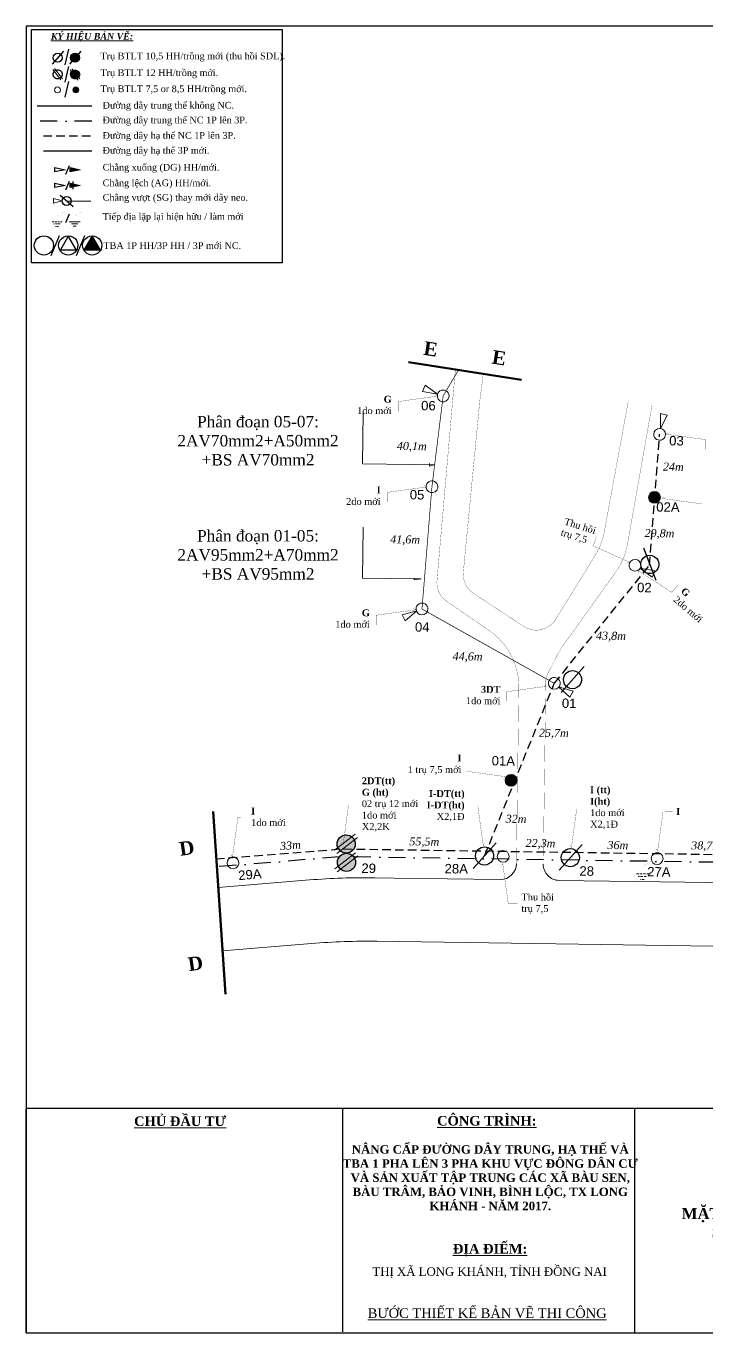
# Model space of a CAD drawing. Header units: metres. Extents: x 429925 to 893472, y 1245258 to 2552490.
# Drawn here: x 437215 to 437513, y 1260101 to 1260673 of the extents above; entities that cross this region are included whole.
import ezdxf

# ---------------------------------------------------------------- set-up
doc = ezdxf.new("R2010")
doc.units = ezdxf.units.M
doc.linetypes.add('DASHDOT', pattern=[1, 0.5, -0.25, 0, -0.25])
doc.linetypes.add('DASHED2', pattern=[0.375, 0.25, -0.125])
doc.layers.add('duong', color=2, linetype='Continuous', lineweight=15)
doc.layers.add('duong bao', color=3, linetype='Continuous', lineweight=13)
doc.layers.add('KHUNGBANVE', color=6, linetype='Continuous')
doc.styles.add('DAURAO', font='arial.ttf')
doc.styles.get("Standard").update_dxf_attribs({"font": 'arial.ttf'})
doc.styles.add('Unicode', font='times.ttf')
doc.linetypes.add('RAOKEM10', pattern='A,2.5,["x",DAURAO,S=0.75,R=0,X=0,Y=-0.252],2.5', length=5)

# ---------------------------------------------------------------- blocks, each defined once
blk = doc.blocks.new('A$C46BF4DDC')
at = {"color": 9, "linetype": 'Continuous'}
blk.add_line((9.91, 11.46), (0, 0), dxfattribs=at)
blk.add_lwpolyline([(0.89, 5.61, -1), (8.82, 5.61, -1)], format="xyb", close=True, dxfattribs=at)
blk = doc.blocks.new('A$C7B825D87')
at = {"layer": 'duong bao', "color": 1, "linetype": 'DASHED2', "lineweight": 20, "ltscale": 4}
for p, q in [((1.21, 2.48), (7.13, 2.48)), ((2.41, 1.31), (5.91, 1.31)), ((3.34, 0), (4.99, 0))]:
    blk.add_line(p, q, dxfattribs=at)
at = {"layer": 'duong bao', "color": 1, "linetype": 'DASHED2', "lineweight": 20, "ltscale": 4, "const_width": 0.0325}
blk.add_lwpolyline([(0.01, 8.11), (4.17, 5.43), (4.17, 2.48)], dxfattribs=at)
blk = doc.blocks.new('A$C16F73B65')
at = {"layer": 'duong bao', "lineweight": 50, "ltscale": 2}
blk.add_hatch(color=2, dxfattribs=at).paths.add_polyline_path([(0, 2.58, 1), (5.16, 2.58, 1)])
at = {"color": 4, "linetype": 'Continuous', "lineweight": 18}
blk.add_lwpolyline([(0, 2.58, -1), (5.16, 2.58, -1)], format="xyb", close=True, dxfattribs=at)
blk = doc.blocks.new('A$C6542344A')
at = {"color": 9, "linetype": 'Continuous'}
for p, q in [((7.45, 9.82), (0, 1.2)), ((8.7, 8.62), (1.25, 0))]:
    blk.add_line(p, q, dxfattribs=at)
for points in [[(0.3, 4.92, -1), (8.24, 4.92, -1)], [(4.27, 0.95, -1), (4.27, 8.89, -1)]]:
    blk.add_lwpolyline(points, format="xyb", close=True, dxfattribs=at)
blk = doc.blocks.new('A$C45A47B40')
at = {"layer": 'duong bao', "color": 1, "lineweight": 20, "ltscale": 4}
for p, q in [((1.21, 2.48), (7.13, 2.48)), ((2.41, 1.31), (5.91, 1.31)), ((3.34, 0), (4.99, 0))]:
    blk.add_line(p, q, dxfattribs=at)
at = {"layer": 'duong bao', "color": 1, "lineweight": 20, "ltscale": 4, "const_width": 0.0325}
blk.add_lwpolyline([(0.01, 8.11), (4.17, 5.43), (4.17, 2.48)], dxfattribs=at)

msp = doc.modelspace()

# ---------------------------------------------------------------- hatches: boundary and pattern name
at = {"layer": 'duong bao', "lineweight": 50, "ltscale": 2}
h = msp.add_hatch(color=256, dxfattribs=at)
edge = h.paths.add_edge_path()
edge.add_ellipse((437236.91, 1260658.97), major_axis=(1.4, 1.4), ratio=1, start_angle=364.0894, end_angle=494.9423)
edge.add_ellipse((437236.91, 1260658.97), major_axis=(1.4, 1.4), ratio=1, start_angle=134.9423, end_angle=184.0894)
edge.add_line((437235.61, 1260657.47), (437238.21, 1260660.47))
edge = h.paths.add_edge_path()
edge.add_ellipse((437236.91, 1260658.97), major_axis=(1.4, 1.4), ratio=1, start_angle=184.0894, end_angle=314.9423)
edge.add_ellipse((437236.91, 1260658.97), major_axis=(1.4, 1.4), ratio=1, start_angle=314.9423, end_angle=364.0894)
edge.add_line((437238.21, 1260660.47), (437235.61, 1260657.47))
h = msp.add_hatch(color=256, dxfattribs=at)
h.paths.add_polyline_path([(437228.93, 1260649.76, -1), (437229.7, 1260653.65, -1)], flags=17)
h.paths.add_polyline_path([(437229.7, 1260653.65, 1), (437228.93, 1260649.76, 1)], flags=17)
h = msp.add_hatch(color=256, dxfattribs=at)
edge = h.paths.add_edge_path()
edge.add_ellipse((437236.91, 1260651.65), major_axis=(1.4, 1.4), ratio=1, start_angle=364.0894, end_angle=494.9423)
edge.add_ellipse((437236.91, 1260651.65), major_axis=(1.4, 1.4), ratio=1, start_angle=134.9423, end_angle=184.0894)
edge.add_line((437235.61, 1260650.15), (437238.21, 1260653.15))
edge = h.paths.add_edge_path()
edge.add_ellipse((437236.91, 1260651.65), major_axis=(1.4, 1.4), ratio=1, start_angle=184.0894, end_angle=314.9423)
edge.add_ellipse((437236.91, 1260651.65), major_axis=(1.4, 1.4), ratio=1, start_angle=314.9423, end_angle=364.0894)
edge.add_line((437238.21, 1260653.15), (437235.61, 1260650.15))
h = msp.add_hatch(color=256, dxfattribs=at)
h.paths.add_polyline_path([(437236.53, 1260649.7, -1), (437237.3, 1260653.59, -1)], flags=17)
h.paths.add_polyline_path([(437237.3, 1260653.59, 1), (437236.53, 1260649.7, 1)], flags=17)
for points in [[(437237.3, 1260653.59, -1), (437236.53, 1260649.7, -1)], [(437239.16, 1260609.96), (437234.76, 1260610.9), (437234.76, 1260609.01)], [(437244.4, 1260580.82), (437240.94, 1260574.83), (437247.86, 1260574.83)], [(437354.72, 1260311.2, -1), (437356.27, 1260318.99, -1)], [(437354.87, 1260303.16, -1), (437356.42, 1260310.94, -1)]]:
    msp.add_hatch(color=256, dxfattribs=at).paths.add_polyline_path(points)
h = msp.add_hatch(color=256, dxfattribs=at)
h.paths.add_polyline_path([(437239.16, 1260603.12), (437236.02, 1260603.8), (437236.02, 1260602.44)])
h.paths.add_polyline_path([(437236.02, 1260602.44), (437236.02, 1260603.8), (437234.76, 1260604.07), (437234.76, 1260602.17)])

# ---------------------------------------------------------------- linework, layer by layer
at = {"color": 7, "linetype": 'Continuous'}
for p, q in [((437234.02, 1260662.68), (437232.38, 1260655.8)), ((437234.02, 1260655.13), (437232.38, 1260648.25)), ((437234.02, 1260648.56), (437232.38, 1260641.68)), ((437232.88, 1260608.06), (437234.47, 1260611.85)), ((437232.88, 1260601.22), (437234.47, 1260605.02)), ((437236.02, 1260601.41), (437236.02, 1260604.83)), ((437236.02, 1260601.41), (437236.02, 1260604.83)), ((437232.88, 1260586.86), (437234.47, 1260590.66)), ((437226.48, 1260572.46), (437230.12, 1260581.16)), ((437237.47, 1260572.46), (437241.12, 1260581.16))]:
    msp.add_line(p, q, dxfattribs=at)
at = {"color": 1, "lineweight": 30, "ltscale": 15}
msp.add_line((437244.19, 1260637.71), (437220.35, 1260637.71), dxfattribs=at)
at = {"color": 1, "linetype": 'DASHDOT', "lineweight": 30, "ltscale": 15}
for p, q in [((437244.19, 1260631.25), (437220.35, 1260631.25)), ((437352.62, 1260309.45), (437298.97, 1260305.12)), ((437819.28, 1260302.64), (437353.51, 1260309.51))]:
    msp.add_line(p, q, dxfattribs=at)
at = {"color": 5, "linetype": 'DASHED2', "lineweight": 30, "ltscale": 15}
for p, q in [((437223.02, 1260624.74), (437244.22, 1260624.74)), ((437488.23, 1260437), (437492.59, 1260494.27)), ((437446.53, 1260385.35), (437488.23, 1260437)), ((437416.01, 1260309.86), (437446.53, 1260385.35)), ((437352.65, 1260312.76), (437298.75, 1260308.41)), ((437819.32, 1260305.94), (437353.85, 1260312.8))]:
    msp.add_line(p, q, dxfattribs=at)
at = {"color": 4, "linetype": 'Continuous', "lineweight": 18}
for p, q in [((437362.64, 1260481.31), (437362.95, 1260503.61)), ((437362.64, 1260431.4), (437362.95, 1260453.7)), ((437299.56, 1260296.12), (437339.43, 1260299.37)), ((437367.97, 1260300.32), (437376.52, 1260300.2)), ((437422.84, 1260299.55), (437376.52, 1260300.2)), ((437448.6, 1260299.18), (437795.49, 1260294.28)), ((437368.9, 1260272.53), (437794.18, 1260266.52)), ((437301.38, 1260268.4), (437340.36, 1260271.57))]:
    msp.add_line(p, q, dxfattribs=at)
at = {"color": 9, "linetype": 'Continuous'}
msp.add_lwpolyline([(437215.49, 1260101.28), (438028.29, 1260101.28), (438028.29, 1260672.78), (437215.49, 1260672.78)], close=True, dxfattribs=at)
at = {"color": 7, "linetype": 'Continuous'}
for points in [[(437217.83, 1260671.38), (437327.54, 1260671.38), (437327.54, 1260569.23), (437217.83, 1260569.23)], [(437228.11, 1260610.9), (437232.51, 1260609.96), (437228.11, 1260609.01)], [(437234.76, 1260610.9), (437239.16, 1260609.96), (437234.76, 1260609.01)], [(437234.76, 1260610.9), (437239.16, 1260609.96), (437234.76, 1260609.01)], [(437228.11, 1260604.07), (437232.51, 1260603.12), (437228.11, 1260602.17)], [(437234.76, 1260604.07), (437239.16, 1260603.12), (437234.76, 1260602.17)], [(437234.76, 1260604.07), (437239.16, 1260603.12), (437234.76, 1260602.17)], [(437230.47, 1260574.83), (437233.93, 1260580.82), (437237.39, 1260574.83)], [(437240.94, 1260574.83), (437244.4, 1260580.82), (437247.86, 1260574.83)], [(437240.94, 1260574.83), (437244.4, 1260580.82), (437247.86, 1260574.83)], [(437240.94, 1260574.83), (437244.4, 1260580.82), (437247.86, 1260574.83)]]:
    msp.add_lwpolyline(points, close=True, dxfattribs=at)
at = {"color": 9, "linetype": 'Continuous'}
for points in [[(437228.93, 1260649.76, -1), (437229.7, 1260653.65, -1)], [(437231.26, 1260651.32, -1), (437227.37, 1260652.09, -1)], [(437236.53, 1260649.7, -1), (437237.3, 1260653.59, -1)], [(437238.86, 1260651.26, -1), (437234.97, 1260652.03, -1)], [(437359.39, 1260314.32, -1), (437351.6, 1260315.87, -1)], [(437356.27, 1260318.99, -1), (437354.72, 1260311.2, -1)], [(437359.54, 1260306.27, -1), (437351.75, 1260307.82, -1)], [(437356.42, 1260310.94, -1), (437354.87, 1260303.16, -1)]]:
    msp.add_lwpolyline(points, format="xyb", close=True, dxfattribs=at)
at = {"color": 4, "linetype": 'Continuous', "lineweight": 18}
for points in [[(437227.91, 1260644.88, -1), (437230.49, 1260644.88, -1)], [(437395.39, 1260511.62, -1), (437400.42, 1260510.48, -1)], [(437490.01, 1260494.31, -1), (437495.17, 1260494.23, -1)], [(437390.48, 1260471.92, -1), (437395.51, 1260470.78, -1)], [(437479.26, 1260437.03, -1), (437484.42, 1260436.96, -1)], [(437386.07, 1260417.9, -1), (437391.23, 1260417.83, -1)], [(437443.95, 1260385.38, -1), (437449.11, 1260385.31, -1)], [(437421.58, 1260309.69, -1), (437426.74, 1260309.61, -1)], [(437303.38, 1260306.64, -1), (437308.52, 1260307.06, -1)], [(437488.96, 1260308.74, -1), (437494.12, 1260308.66, -1)]]:
    msp.add_lwpolyline(points, format="xyb", close=True, dxfattribs=at)
msp.add_lwpolyline([(437231.2, 1260596.35), (437227.47, 1260595.36), (437227.47, 1260597.35)], close=True, dxfattribs=at)
at = {"color": 7, "linetype": 'Continuous'}
for points in [[(437219.06, 1260576.86, -1), (437227.46, 1260576.89, -1)], [(437229.72, 1260576.86, -1), (437238.11, 1260576.89, -1)], [(437240.19, 1260576.86, -1), (437248.58, 1260576.89, -1)], [(437240.19, 1260576.86, -1), (437248.58, 1260576.89, -1)], [(437240.19, 1260576.86, -1), (437248.58, 1260576.89, -1)]]:
    msp.add_lwpolyline(points, format="xyb", close=True, dxfattribs=at)
at = {"color": 5, "linetype": 'DASHED2', "lineweight": 30, "ltscale": 15, "const_width": 0.3}
for points in [[(437393, 1260471.35), (437397.91, 1260511.05), (437404.61, 1260522.38)], [(437446.53, 1260385.35), (437388.65, 1260417.87), (437393, 1260471.35), (437393, 1260471.35)]]:
    msp.add_lwpolyline(points, dxfattribs=at)
at = {"color": 4, "linetype": 'Continuous', "lineweight": 18, "const_width": 0.1}
for points in [[(437403.25, 1260522.59), (437395.21, 1260430.31, 0.270249), (437399.5, 1260421.2), (437418.01, 1260408.48, -0.250806), (437431.02, 1260383.33), (437429.94, 1260306.45)], [(437478.85, 1260508.58), (437468.4, 1260451.64, -0.093575), (437464.4, 1260441.26), (437447.1, 1260413.34, -0.422509), (437433.1, 1260410.26), (437411.18, 1260424.71, -0.277801), (437406.73, 1260434.02), (437413.96, 1260509.15), (437415.45, 1260520.71)], [(437489.23, 1260506.72), (437478.54, 1260446.23, -0.112195), (437473.38, 1260433.98), (437450.23, 1260401.68, 0.037782), (437447.88, 1260397.81), (437443.59, 1260389.38, 0.114651), (437442.83, 1260386.31), (437441.7, 1260306.28)]]:
    msp.add_lwpolyline(points, format="xyb", dxfattribs=at)
at = {"color": 4, "linetype": 'Continuous', "lineweight": 18}
for points in [[(437395.49, 1260511.87), (437388.9, 1260512.96), (437390.04, 1260515.72), (437395.49, 1260511.87)], [(437492.94, 1260496.69), (437492.98, 1260503.37), (437495.89, 1260502.68), (437492.94, 1260496.69)], [(437391.94, 1260481.53), (437391.86, 1260480.3), (437394.03, 1260480.93), (437362.64, 1260481.31)], [(437483.9, 1260435.75), (437490.46, 1260434.55), (437489.28, 1260431.8), (437483.9, 1260435.75)], [(437385.18, 1260431.41), (437385.17, 1260430.64), (437388.23, 1260431.03), (437362.64, 1260431.4)], [(437386.39, 1260417.04), (437381.34, 1260412.68), (437379.95, 1260415.32), (437386.39, 1260417.04)], [(437448.43, 1260383.87), (437454.81, 1260381.92), (437453.32, 1260379.33), (437448.43, 1260383.87)]]:
    msp.add_lwpolyline(points, dxfattribs=at)
for centre, radius, start, end in [((437422.94, 1260306.55), 7, 269.1902, 359.1902), ((437448.7, 1260306.18), 7, 179.1902, 269.1902), ((437363.74, 1260000.35), 300, 89.1926, 94.6489), ((437364.66, 1259972.56), 300, 89.1902, 94.6465)]:
    msp.add_arc(centre, radius, start, end, dxfattribs=at)
at = {"layer": 'duong bao', "color": 6, "linetype": 'RAOKEM10', "lineweight": 30, "ltscale": 2}
msp.add_line((437223.02, 1260618.24), (437244.22, 1260618.24), dxfattribs=at)
at = {"layer": 'duong bao', "lineweight": 18, "ltscale": 2}
msp.add_line((437243.83, 1260596.3), (437233.24, 1260596.3), dxfattribs=at)
at = {"layer": 'duong bao', "lineweight": 50, "ltscale": 2}
for p, q in [((437382.71, 1260525.76), (437432.13, 1260518.14)), ((437297.37, 1260329.31), (437302.63, 1260249.48))]:
    msp.add_line(p, q, dxfattribs=at)
at = {"layer": 'duong bao', "color": 4, "lineweight": 15, "ltscale": 2, "const_width": 0.1}
for points in [[(437394.41, 1260511.63), (437395.43, 1260510.95), (437378.2, 1260508.59), (437378.18, 1260504.38)], [(437496.33, 1260495), (437495.31, 1260494.32), (437512.54, 1260491.96), (437512.55, 1260487.74)], [(437389.6, 1260471.9), (437390.62, 1260471.22), (437373.39, 1260468.86), (437373.37, 1260464.65)], [(437494.76, 1260466.88), (437493.74, 1260466.2), (437510.97, 1260463.84), (437510.99, 1260459.62)], [(437478.35, 1260437.9), (437479.53, 1260438.27), (437463.66, 1260445.4), (437464.84, 1260449.45)], [(437483.55, 1260433.4), (437483.22, 1260434.59), (437497.86, 1260425.19), (437500.61, 1260428.39)], [(437384.84, 1260418.19), (437385.87, 1260417.51), (437368.63, 1260415.15), (437368.62, 1260410.93)], [(437441.99, 1260384.74), (437443.01, 1260384.06), (437425.78, 1260381.7), (437425.77, 1260377.49)], [(437424.42, 1260343.83), (437425.44, 1260344.51), (437408.21, 1260346.87), (437408.19, 1260351.09)], [(437353.49, 1260315.92), (437354.17, 1260314.89), (437356.53, 1260332.13), (437360.75, 1260332.14)], [(437416.13, 1260315.34), (437415.45, 1260314.31), (437413.09, 1260331.55), (437408.88, 1260331.56)], [(437453.32, 1260314.48), (437454, 1260313.46), (437456.36, 1260330.69), (437460.57, 1260330.7)], [(437491.03, 1260312.89), (437491.71, 1260311.87), (437494.07, 1260329.1), (437498.29, 1260329.12)], [(437305.08, 1260310.51), (437305.76, 1260309.49), (437308.12, 1260326.72), (437312.34, 1260326.74)], [(437423.3, 1260305.45), (437423.98, 1260306.47), (437426.34, 1260289.24), (437430.56, 1260289.23)]]:
    msp.add_lwpolyline(points, dxfattribs=at)
at = {"layer": 'KHUNGBANVE', "color": 2}
for p, q in [((437215.49, 1260101.28), (437215.49, 1260199.44)), ((438028.29, 1260199.44), (437215.49, 1260199.44)), ((437353.97, 1260101.72), (437353.97, 1260199.58)), ((437481.82, 1260101.28), (437481.82, 1260199.44)), ((437215.49, 1260101.28), (438028.29, 1260101.28))]:
    msp.add_line(p, q, dxfattribs=at)

# ---------------------------------------------------------------- block references
at = {"color": 4, "linetype": 'Continuous', "lineweight": 18, "yscale": 0.5, "zscale": 0.5}
for p, xscale, rotation in [((437226.83, 1260656.17), 0.5000000000041764, 359.9423113320694), ((437234.48, 1260656.17), 0.5000000000041764, 359.9423113320694), ((437230.38, 1260598.78), 0.5000000000211087, 269.9863334116617)]:
    msp.add_blockref('A$C46BF4DDC', p, dxfattribs=dict(at, xscale=xscale, rotation=rotation))
at = {"color": 4, "linetype": 'Continuous', "lineweight": 18}
for p, rotation in [((437490.94, 1260430.46), 61.75497131262251), ((437449.57, 1260381.4), 359.190150887879), ((437411.08, 1260304.32), 359.190150887879), ((437448.61, 1260303.57), 359.190150887879)]:
    msp.add_blockref('A$C46BF4DDC', p, dxfattribs=dict(at, rotation=rotation))
at = {"layer": 'duong bao', "lineweight": 50, "ltscale": 2, "xscale": 0.4999999999677948, "yscale": 0.5, "zscale": 0.5, "rotation": 78.73382310779768}
for p in [(437231.31, 1260649.13), (437238.91, 1260649.07)]:
    msp.add_blockref('A$C6542344A', p, dxfattribs=at)
at = {"layer": 'duong bao', "lineweight": 50, "ltscale": 2}
for name, p, xscale, yscale, zscale in [('A$C16F73B65', (437235.94, 1260643.59), 0.5, 0.5, 0.5), ('A$C7B825D87', (437232.29, 1260585.21), -0.8000000000029104, 0.7999999999883585, 0.8), ('A$C45A47B40', (437240.05, 1260585.23), -0.8000000000029104, 0.7999999999883585, 0.8)]:
    msp.add_blockref(name, p, dxfattribs=dict(at, xscale=xscale, yscale=yscale, zscale=zscale))
for p in [(437487.77, 1260464.1), (437425.02, 1260340.32)]:
    msp.add_blockref('A$C16F73B65', p, dxfattribs=at)
at = {"layer": 'duong bao', "lineweight": 50, "ltscale": 2, "rotation": 168.7338231077977}
for p in [(437360.65, 1260319.09), (437360.8, 1260311.04), (437360.8, 1260311.04)]:
    msp.add_blockref('A$C6542344A', p, dxfattribs=at)
at = {"layer": 'duong bao', "lineweight": 50, "ltscale": 2, "xscale": -1}
msp.add_blockref('A$C7B825D87', (437489.18, 1260299.55), dxfattribs=at)

# ---------------------------------------------------------------- texts
at = {"color": 4, "linetype": 'Continuous', "lineweight": 18, "insert": (437244.29, 1260667.91), "char_height": 2.867, "width": 49.2057, "attachment_point": 5}
msp.add_mtext('\\C7;\\fTimes New Roman|b1|i1|;\\H2.8669647164643;\\LKÝ HIỆU BẢN VẼ\\l\\L:\\l', dxfattribs=at)
at = {"char_height": 2.9352, "attachment_point": 4}
for s, insert, width in [('{\\fTimes New Roman|b0|i0|c0|p18;\\C7;Trụ BTLT 10,5 HH/trồng mới (thu hồi SDL).}', (437248.02, 1260659.25), 78.7288), ('{\\fTimes New Roman|b0|i0|c0|p18;\\C7;Trụ BTLT 12 HH/trồng mới.}', (437248.02, 1260651.92), 78.7288), ('{\\fTimes New Roman|b0|i0|c0|p18;\\C7;Trụ BTLT 7,5 or 8,5 HH/trồng mới.}', (437248.02, 1260644.89), 78.7288), ('{\\fTimes New Roman|b0|i0|c0|p18;\\H1x;\\C7;Đường dây trung thế không NC.}', (437248.96, 1260637.71), 60.7348), ('{\\fTimes New Roman|b0|i0|c0|p18;\\C7;Đường dây trung thế NC 1P lên 3P.}', (437248.96, 1260631.25), 65.0554), ('{\\fTimes New Roman|b0|i0|c0|p18;\\C7;Đường dây hạ thế NC 1P lên 3P.}', (437248.96, 1260624.49), 69.8685), ('{\\fTimes New Roman|b0|i0|c0|p18;\\C7;Đường dây hạ thế 3P mới.}', (437248.96, 1260617.99), 69.8685), ('{\\fTimes New Roman|b0|i0|c0|p18;\\C7;Chằng xuống (DG) HH/mới.}', (437248.96, 1260610.59), 67.094), ('{\\fTimes New Roman|b0|i0|c0|p18;\\C7;Chằng lệch (AG) HH/mới.}', (437248.96, 1260603.75), 67.094), ('{\\fTimes New Roman|b0|i0|c0|p18;\\C7;Chằng vượt (SG) thay mới dây neo.}', (437248.96, 1260597.38), 67.094), ('{\\fTimes New Roman|b0|i0|c0|p18;\\C7;Tiếp địa lặp lại hiện hữu / làm mới}', (437248.94, 1260589.08), 67.094), ('{\\fTimes New Roman|b0|i0|c0|p18;\\C7;TBA 1P HH/3P HH / 3P mới NC.}', (437249.32, 1260576.78), 74)]:
    msp.add_mtext(s, dxfattribs=dict(at, insert=insert, width=width))
at = {"color": 4, "linetype": 'Continuous', "lineweight": 18}
for s, insert, char_height, width, attachment_point, rotation in [('{\\fTimes New Roman|b1|i0|c0|p18;\\C7;E}', (437392.47, 1260531.59), 6, 22.4014, 5, 351.2137), ('{\\fTimes New Roman|b1|i0|c0|p18;\\C7;E}', (437422.39, 1260527.74), 6, 22.4014, 5, 351.2137), ('{\\fTimes New Roman|b1|i0|c0|p18;\\C7;G\\P\\fTimes New Roman|b0|i0|c0|p18;1do mới}', (437375.39, 1260507.09), 3, 24.4669, 6, 359.9003), ('{\\fArial Unicode MS|b0|i0|c0|p34;\\C7;06}', (437391.46, 1260506.79), 4.1093, 22.225, 5, 359.1902), ('{\\fTimes New Roman|b0|i0|c0|p18;\\C7;Phân đoạn 05-07:\\P2AV70mm2+A50mm2\\P+BS AV70mm2}', (437316.92, 1260491.42), 5, 86.625, 5, 0.0305), ('{\\fTimes New Roman|b0|i1|c0|p18;\\C7;40,1m}', (437384.19, 1260488.71), 3.5, 22.4014, 5, 359.1902), ('{\\fArial Unicode MS|b0|i0|c0|p34;\\C7;03}', (437499.96, 1260491.42), 4.1093, 22.225, 5, 359.1902), ('{\\fTimes New Roman|b0|i1|c0|p18;\\C7;24m}', (437498.58, 1260480.06), 3.5, 22.4014, 5, 359.1902), ('{\\fTimes New Roman|b1|i0|c0|p18;\\C7;I\\P\\fTimes New Roman|b0|i0|c0|p18;2do mới}', (437370.58, 1260467.36), 3, 24.4669, 6, 359.9003), ('{\\fArial Unicode MS|b0|i0|c0|p34;\\C7;05}', (437386.49, 1260467.8), 4.1093, 22.225, 5, 359.1902), ('{\\fArial Unicode MS|b0|i0|c0|p34;\\C7;02A}', (437496.23, 1260462.41), 4.1093, 22.225, 5, 359.1902), ('{\\fTimes New Roman|b0|i0|c0|p18;\\C7;Thu hồi trụ 7,5}', (437450.2, 1260453.59), 3, 17.6018, 4, 342.4805), ('{\\fTimes New Roman|b0|i0|c0|p18;\\C7;Phân đoạn 01-05:\\P2AV95mm2+A70mm2\\P+BS AV95mm2}', (437316.92, 1260441.5), 5, 86.625, 5, 0.0305), ('{\\fTimes New Roman|b0|i1|c0|p18;\\C7;41,6m}', (437381.28, 1260447.9), 3.5, 22.4014, 5, 359.1902), ('{\\fTimes New Roman|b0|i1|c0|p18;\\C7;29,8m}', (437492.53, 1260450.61), 3.5, 22.4014, 5, 359.1902), ('{\\fArial Unicode MS|b0|i0|c0|p34;\\C7;02}', (437485.93, 1260427.22), 4.1093, 22.225, 5, 359.1902), ('{\\fTimes New Roman|b1|i0|c0|p18;\\C7;G\\P\\fTimes New Roman|b0|i0|c0|p18;2do mới}', (437500.96, 1260424.51), 3, 24.4669, 4, 319.4076), ('{\\fTimes New Roman|b1|i0|c0|p18;\\C7;G\\P\\fTimes New Roman|b0|i0|c0|p18;1do mới}', (437365.83, 1260413.65), 3, 24.4669, 6, 359.9003), ('{\\fArial Unicode MS|b0|i0|c0|p34;\\C7;04}', (437388.77, 1260409.96), 4.1093, 22.225, 5, 359.1902), ('{\\fTimes New Roman|b0|i1|c0|p18;\\C7;43,8m}', (437471.31, 1260405.75), 3.5, 22.4014, 5, 359.1902), ('{\\fTimes New Roman|b0|i1|c0|p18;\\C7;44,6m}', (437408.6, 1260396.74), 3.5, 22.4014, 5, 359.1902), ('{\\fTimes New Roman|b1|i0|c0|p18;\\C7;3DT\\P\\fTimes New Roman|b0|i0|c0|p18;1do mới}', (437422.98, 1260380.2), 3, 24.4669, 6, 359.9003), ('{\\fArial Unicode MS|b0|i0|c0|p34;\\C7;01}', (437453.02, 1260376.61), 4.1093, 22.225, 5, 359.1902), ('{\\fTimes New Roman|b0|i1|c0|p18;\\C7;25,7m}', (437446.32, 1260363.25), 3.5, 22.4014, 5, 359.1902), ('{\\fTimes New Roman|b1|i0|c0|p18;\\C7;I\\P\\fTimes New Roman|b0|i0|c0|p18;1 trụ 7,5 mới}', (437405.91, 1260349.79), 3, 24.4669, 6, 0.0997), ('{\\fArial Unicode MS|b0|i0|c0|p34;\\C7;01A}', (437424.23, 1260351.43), 4.1093, 22.225, 5, 359.1902), ('{\\fTimes New Roman|b1|i0|c0|p18;\\C7;2DT(tt)\\PG (ht)\\P\\fTimes New Roman|b0|i0|c0|p18;02 trụ 12 mới\\fTimes New Roman|b1|i0|c0|p18;\\P\\fTimes New Roman|b0|i0|c0|p18;1do mới\\PX2,2K}', (437362.33, 1260332.36), 3, 25.4293, 4, 0.0997), ('{\\fTimes New Roman|b1|i0|c0|p18;\\C7;I (tt)\\PI(ht)\\P\\fTimes New Roman|b0|i0|c0|p18;1do mới\\PX2,1Đ}', (437462.16, 1260330.92), 3, 24.4669, 4, 0.0997), ('{\\fTimes New Roman|b1|i0|c0|p18;\\C7;I-DT(tt)\\PI-DT(ht)\\P\\fTimes New Roman|b0|i0|c0|p18;X2,1Đ}', (437407.29, 1260331.78), 3, 24.4669, 6, 359.9003), ('{\\fTimes New Roman|b1|i0|c0|p18;\\C7;I\\P\\fTimes New Roman|b0|i0|c0|p18;1do mới}', (437313.92, 1260326.95), 3, 24.4669, 4, 0.0997), ('{\\fTimes New Roman|b1|i0|c0|p18;\\C7;I}', (437499.87, 1260329.34), 3, 24.4669, 4, 0.0997), ('{\\fTimes New Roman|b0|i1|c0|p18;\\C7;32m}', (437429.79, 1260326.05), 3.5, 22.4014, 5, 359.1902), ('{\\fTimes New Roman|b0|i1|c0|p18;\\C7;55,5m}', (437389.66, 1260315.77), 3.5, 22.4014, 5, 359.1902), ('{\\fTimes New Roman|b1|i0|c0|p18;\\C7;D}', (437285.76, 1260313.33), 6, 22.4014, 5, 8.2936), ('{\\fTimes New Roman|b0|i1|c0|p18;\\C7;33m}', (437331.08, 1260314.49), 3.5, 22.4014, 5, 4.6465), ('{\\fTimes New Roman|b0|i1|c0|p18;\\C7;22,3m}', (437440.47, 1260315.05), 3.5, 22.4014, 5, 359.1902), ('{\\fTimes New Roman|b0|i1|c0|p18;\\C7;36m}', (437474.33, 1260314.57), 3.5, 22.4014, 5, 359.1902), ('{\\fTimes New Roman|b0|i1|c0|p18;\\C7;38,7m}', (437512.93, 1260314.02), 3.5, 22.4014, 5, 359.1902), ('{\\fArial Unicode MS|b0|i0|c0|p34;\\H1x;\\C7;29}', (437365.35, 1260304.46), 4.1093, 22.225, 5, 359.1902), ('\\C7;\\fArial Unicode MS|b0|i0|;\\H4.1092942200601;28A', (437403.63, 1260304.24), 4.1093, 22.225, 5, 359.1902), ('{\\fArial Unicode MS|b0|i0|c0|p34;\\H1x;\\C7;29A}', (437313.36, 1260301.69), 4.1093, 22.225, 5, 4.6465), ('\\C7;\\fArial Unicode MS|b0|i0|;\\H4.1092942200601;28', (437460.7, 1260303.25), 4.1093, 22.225, 5, 359.1902), ('{\\fArial Unicode MS|b0|i0|c0|p34;\\H1x;\\C7;27A}', (437492.27, 1260302.9), 4.1093, 22.225, 5, 359.1902), ('{\\fTimes New Roman|b0|i0|c0|p18;\\C7;Thu hồi trụ 7,5}', (437432.14, 1260289.01), 3, 17.6018, 4, 359.9003), ('{\\fTimes New Roman|b1|i0|c0|p18;\\C7;D}', (437289.55, 1260262.88), 6, 22.4014, 5, 8.2936)]:
    msp.add_mtext(s, dxfattribs=dict(at, insert=insert, char_height=char_height, width=width, attachment_point=attachment_point, rotation=rotation))
at = {"layer": 'duong', "attachment_point": 2, "style": 'Unicode'}
for s, insert, char_height, width in [('{\\fTimes New Roman|b1|i0|c0|p18;\\LCÔNG TRÌNH:}', (437416.99, 1260196.15), 4.1939, 338.0455), ('{\\fTimes New Roman|b1|i0|c0|p18;\\LCHỦ ĐẦU TƯ}', (437282.85, 1260195.95), 4.1939, 338.0455), ('{\\fTimes New Roman|b1|i0|c0|p18;NÂNG CẤ\\fTimes New Roman|b1|i0|c163|p18;P ĐƯ\\fTimes New Roman|b1|i0|c0|p18;ỜNG DÂY TRUNG, HẠ THẾ VÀ TBA 1 PHA LÊN 3 PHA KHU VỰ\\fTimes New Roman|b1|i0|c163|p18;C ĐÔNG DÂN CƯ VÀ S\\fTimes New Roman|b1|i0|c0|p18;ẢN XUẤT TẬP TRUNG CÁC XÃ BÀU SEN, BÀU TRÂM, BẢO VINH, BÌNH LỘ\\fTimes New Roman|b1|i0|c163|p18;C, TX LONG KHÁNH - NĂM \\fTimes New Roman|b1|i0|c0|p18;2017.}', (437418.52, 1260183.37), 3.70861, 130.2593), ('{\\fTimes New Roman|b1|i0|c163|p18;MẶT \\fTimes New Roman|b1|i0|c0|p18;BẰNG\\fTimes New Roman|b1|i0|c163|p18; \\fTimes New Roman|b1|i0|c0|p18;LƯỚI ĐIỆN SAU NÂNG CẤP}', (437542.94, 1260155.87), 4.85606, 83.9957), ('{\\fTimes New Roman|b1|i0|c0|p18;\\LĐỊA ĐIẾM:}', (437418.44, 1260140.15), 4.1939, 128.0996), ('THỊ XÃ LONG KHÁNH, TỈNH ĐỒNG NAI', (437418.24, 1260129.93), 3.7086, 129.5413), ('{\\LBƯỚC THIẾT KẾ BẢN VẼ THI CÔNG}', (437417.16, 1260112.01), 4.1939, 338.0455)]:
    msp.add_mtext(s, dxfattribs=dict(at, insert=insert, char_height=char_height, width=width))

doc.saveas('drawing.dxf')
